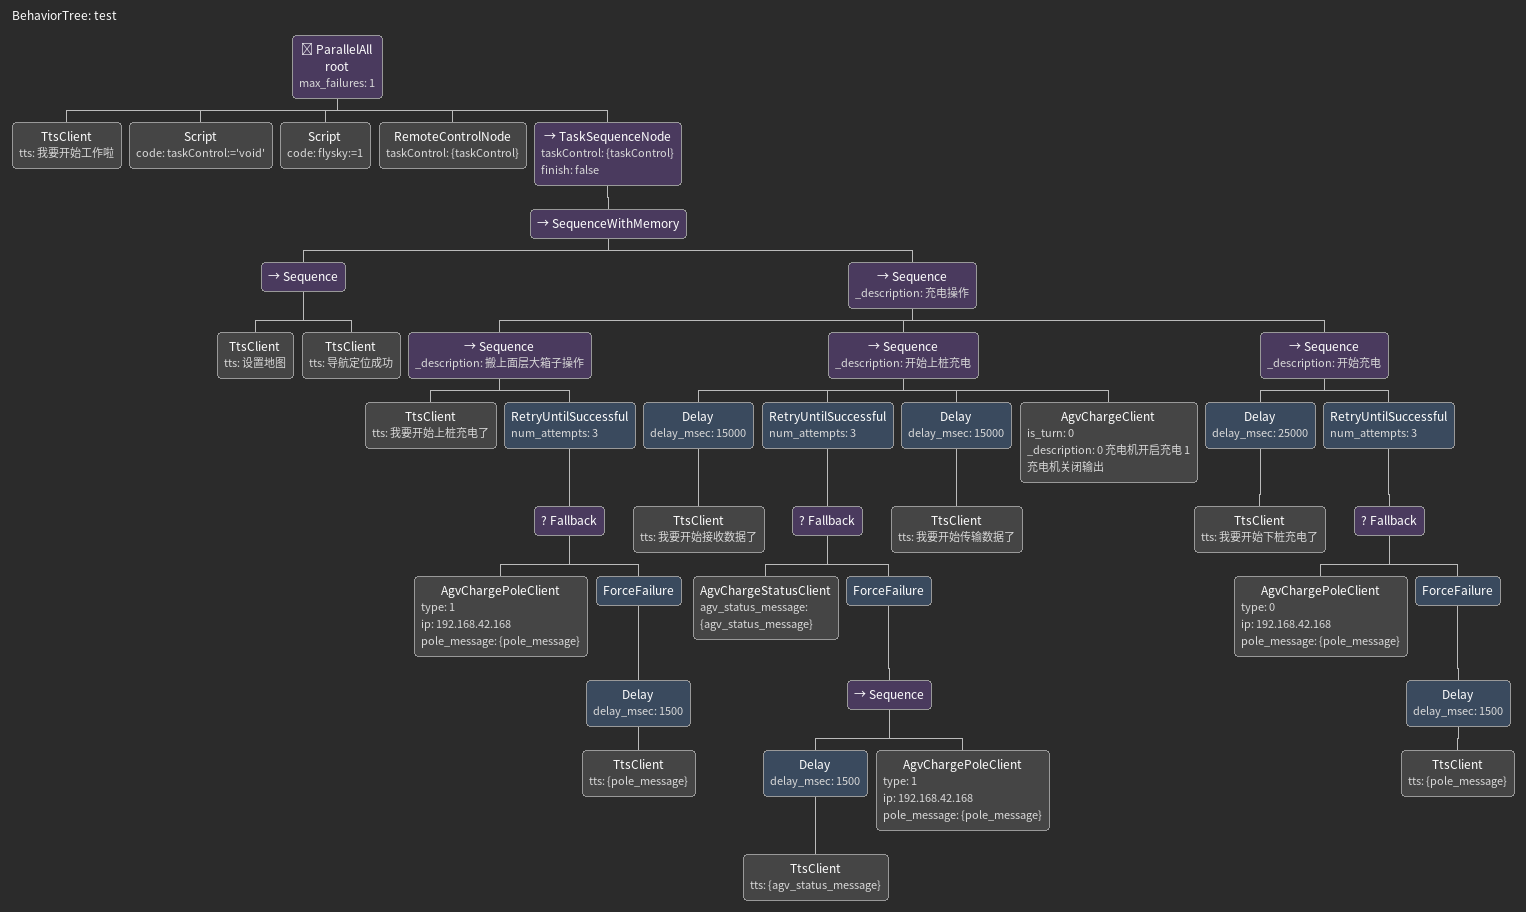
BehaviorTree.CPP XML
<?xml version="1.0" encoding="UTF-8"?>
<root BTCPP_format="4"
      main_tree_to_execute="test">
  <BehaviorTree ID="test">
    <ParallelAll name="root"
                 max_failures="1">
      <TtsClient tts="我要开始工作啦"/>
      <Script code=" taskControl:=&apos;void&apos;"/>
      <Script code=" flysky:=1"/>
      <RemoteControlNode taskControl="{taskControl}"/>
      <TaskSequenceNode taskControl="{taskControl}"
                        finish="false">
        <SequenceWithMemory>
          <Sequence>
            <TtsClient tts="设置地图"/>
            <TtsClient tts="导航定位成功"/>
          </Sequence>
          <Sequence _description="充电操作">
            <Sequence _description="搬上面层大箱子操作">
              <TtsClient tts="我要开始上桩充电了"/>
              <RetryUntilSuccessful num_attempts="3">
                <Fallback>
                  <AgvChargePoleClient type="1"
                                       ip="192.168.42.168"
                                       pole_message="{pole_message}"/>
                  <ForceFailure>
                    <Delay delay_msec="1500">
                      <TtsClient tts="{pole_message}"/>
                    </Delay>
                  </ForceFailure>
                </Fallback>
              </RetryUntilSuccessful>
            </Sequence>
            <Sequence _description="开始上桩充电">
              <Delay delay_msec="15000">
                <TtsClient tts="我要开始接收数据了"/>
              </Delay>
              <RetryUntilSuccessful num_attempts="3">
                <Fallback>
                  <AgvChargeStatusClient agv_status_message="{agv_status_message}"/>
                  <ForceFailure>
                    <Sequence>
                      <Delay delay_msec="1500">
                        <TtsClient tts="{agv_status_message}"/>
                      </Delay>
                      <AgvChargePoleClient type="1"
                                           ip="192.168.42.168"
                                           pole_message="{pole_message}"/>
                    </Sequence>
                  </ForceFailure>
                </Fallback>
              </RetryUntilSuccessful>
              <Delay delay_msec="15000">
                <TtsClient tts="我要开始传输数据了"/>
              </Delay>
              <AgvChargeClient is_turn="0"
                               _description="0 充电机开启充电   1 充电机关闭输出"/>
            </Sequence>
            <Sequence _description="开始充电">
              <Delay delay_msec="25000">
                <TtsClient tts="我要开始下桩充电了"/>
              </Delay>
              <RetryUntilSuccessful num_attempts="3">
                <Fallback>
                  <AgvChargePoleClient type="0"
                                       ip="192.168.42.168"
                                       pole_message="{pole_message}"/>
                  <ForceFailure>
                    <Delay delay_msec="1500">
                      <TtsClient tts="{pole_message}"/>
                    </Delay>
                  </ForceFailure>
                </Fallback>
              </RetryUntilSuccessful>
            </Sequence>
          </Sequence>
        </SequenceWithMemory>
      </TaskSequenceNode>
    </ParallelAll>
  </BehaviorTree>

</root>
